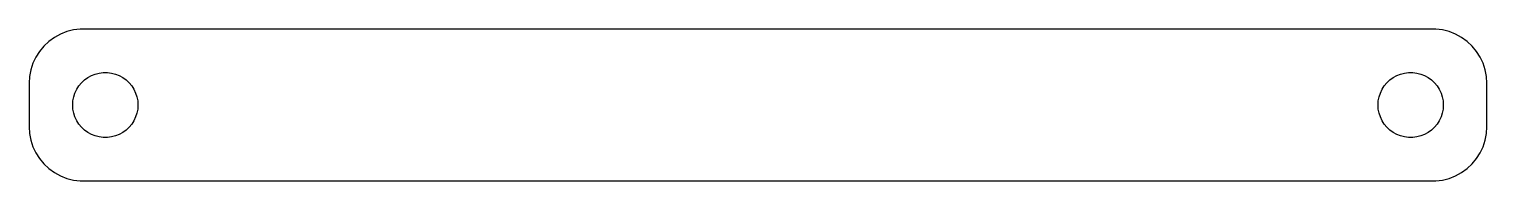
# Model space of a CAD drawing. Header units: metres. Extents: x -67 to 67, y -7 to 7.
import ezdxf

# ---------------------------------------------------------------- set-up
doc = ezdxf.new("R2010")
doc.units = ezdxf.units.M

msp = doc.modelspace()

# ---------------------------------------------------------------- linework, layer by layer
for p, q in [((-63.5451, 6.75528), (-64.1289, 6.52412)), ((-62.9369, 6.91142), (-63.5451, 6.75528)), ((-62.3139, 6.99013), (-62.9369, 6.91142)), ((62.3139, 6.99013), (-62.3139, 6.99013)), ((62.9369, 6.91142), (62.3139, 6.99013)), ((63.5451, 6.75528), (62.9369, 6.91142)), ((64.1289, 6.52412), (63.5451, 6.75528)), ((-65.6448, 5.42273), (-66.0451, 4.93892)), ((-65.1871, 5.85255), (-65.6448, 5.42273)), ((-64.6791, 6.22163), (-65.1871, 5.85255)), ((-64.1289, 6.52412), (-64.6791, 6.22163)), ((64.6791, 6.22163), (64.1289, 6.52412)), ((65.1871, 5.85255), (64.6791, 6.22163)), ((65.6448, 5.42273), (65.1871, 5.85255)), ((66.0451, 4.93892), (65.6448, 5.42273)), ((-66.3815, 4.40877), (-66.6489, 3.84062)), ((-66.0451, 4.93892), (-66.3815, 4.40877)), ((66.3815, 4.40877), (66.0451, 4.93892)), ((66.6489, 3.84062), (66.3815, 4.40877)), ((-66.8429, 3.24344), (-66.9606, 2.62666)), ((-66.6489, 3.84062), (-66.8429, 3.24344)), ((-61.6075, 2.53297), (-61.2773, 2.71448)), ((-61.2773, 2.71448), (-60.927, 2.85316)), ((-60.927, 2.85316), (-60.5621, 2.94685)), ((-60.5621, 2.94685), (-60.1884, 2.99408)), ((-60.1884, 2.99408), (-59.8116, 2.99408)), ((-59.8116, 2.99408), (-59.4379, 2.94685)), ((-59.4379, 2.94685), (-59.0729, 2.85316)), ((-59.0729, 2.85316), (-58.7227, 2.71448)), ((-58.7227, 2.71448), (-58.3925, 2.53297)), ((58.3925, 2.53297), (58.7227, 2.71448)), ((58.7227, 2.71448), (59.0729, 2.85316)), ((59.0729, 2.85316), (59.4379, 2.94685)), ((59.4379, 2.94685), (59.8116, 2.99408)), ((59.8116, 2.99408), (60.1884, 2.99408)), ((60.1884, 2.99408), (60.5621, 2.94685)), ((60.5621, 2.94685), (60.927, 2.85316)), ((60.927, 2.85316), (61.2773, 2.71448)), ((61.2773, 2.71448), (61.6075, 2.53297)), ((66.8429, 3.24344), (66.6489, 3.84062)), ((66.9606, 2.62666), (66.8429, 3.24344)), ((-66.9606, 2.62666), (-67, 2)), ((-67, 2), (-67, -2)), ((-62.7893, 1.10437), (-62.6289, 1.44525)), ((-62.6289, 1.44525), (-62.427, 1.76335)), ((-62.427, 1.76335), (-62.1869, 2.05363)), ((-62.1869, 2.05363), (-61.9123, 2.31154)), ((-61.9123, 2.31154), (-61.6075, 2.53297)), ((-58.3925, 2.53297), (-58.0877, 2.31154)), ((-58.0877, 2.31154), (-57.8131, 2.05363)), ((-57.8131, 2.05363), (-57.5729, 1.76335)), ((-57.5729, 1.76335), (-57.3711, 1.44525)), ((-57.3711, 1.44525), (-57.2107, 1.10437)), ((57.2107, 1.10437), (57.3711, 1.44525)), ((57.3711, 1.44525), (57.5729, 1.76335)), ((57.5729, 1.76335), (57.8131, 2.05363)), ((57.8131, 2.05363), (58.0877, 2.31154)), ((58.0877, 2.31154), (58.3925, 2.53297)), ((61.6075, 2.53297), (61.9123, 2.31154)), ((61.9123, 2.31154), (62.1869, 2.05363)), ((62.1869, 2.05363), (62.427, 1.76335)), ((62.427, 1.76335), (62.6289, 1.44525)), ((62.6289, 1.44525), (62.7893, 1.10437)), ((67, 2), (66.9606, 2.62666)), ((67, -2), (67, 2)), ((-63, 0), (-62.9763, 0.375992)), ((-62.9763, -0.375992), (-63, 0)), ((-62.9763, 0.375992), (-62.9057, 0.746063)), ((-62.9057, 0.746063), (-62.7893, 1.10437)), ((-57.2107, 1.10437), (-57.0942, 0.746063)), ((-57.0942, 0.746063), (-57.0237, 0.375992)), ((-57.0237, 0.375992), (-57, 0)), ((-57, 0), (-57.0237, -0.375992)), ((57, 0), (57.0237, 0.375992)), ((57.0237, -0.375992), (57, 0)), ((57.0237, 0.375992), (57.0942, 0.746063)), ((57.0942, 0.746063), (57.2107, 1.10437)), ((62.7893, 1.10437), (62.9057, 0.746063)), ((62.9057, 0.746063), (62.9763, 0.375992)), ((62.9763, 0.375992), (63, 0)), ((63, 0), (62.9763, -0.375992)), ((-62.9057, -0.746063), (-62.9763, -0.375992)), ((-62.7893, -1.10437), (-62.9057, -0.746063)), ((-62.6289, -1.44525), (-62.7893, -1.10437)), ((-57.2107, -1.10437), (-57.3711, -1.44525)), ((-57.0942, -0.746063), (-57.2107, -1.10437)), ((-57.0237, -0.375992), (-57.0942, -0.746063)), ((57.0942, -0.746063), (57.0237, -0.375992)), ((57.2107, -1.10437), (57.0942, -0.746063)), ((57.3711, -1.44525), (57.2107, -1.10437)), ((62.7893, -1.10437), (62.6289, -1.44525)), ((62.9057, -0.746063), (62.7893, -1.10437)), ((62.9763, -0.375992), (62.9057, -0.746063)), ((-67, -2), (-66.9606, -2.62666)), ((-66.9606, -2.62666), (-66.8429, -3.24344)), ((-62.427, -1.76335), (-62.6289, -1.44525)), ((-62.1869, -2.05363), (-62.427, -1.76335)), ((-61.9123, -2.31154), (-62.1869, -2.05363)), ((-61.6075, -2.53297), (-61.9123, -2.31154)), ((-61.2773, -2.71448), (-61.6075, -2.53297)), ((-58.3925, -2.53297), (-58.7227, -2.71448)), ((-58.0877, -2.31154), (-58.3925, -2.53297)), ((-57.8131, -2.05363), (-58.0877, -2.31154)), ((-57.5729, -1.76335), (-57.8131, -2.05363)), ((-57.3711, -1.44525), (-57.5729, -1.76335)), ((57.5729, -1.76335), (57.3711, -1.44525)), ((57.8131, -2.05363), (57.5729, -1.76335)), ((58.0877, -2.31154), (57.8131, -2.05363)), ((58.3925, -2.53297), (58.0877, -2.31154)), ((58.7227, -2.71448), (58.3925, -2.53297)), ((61.6075, -2.53297), (61.2773, -2.71448)), ((61.9123, -2.31154), (61.6075, -2.53297)), ((62.1869, -2.05363), (61.9123, -2.31154)), ((62.427, -1.76335), (62.1869, -2.05363)), ((62.6289, -1.44525), (62.427, -1.76335)), ((66.8429, -3.24344), (66.9606, -2.62666)), ((66.9606, -2.62666), (67, -2)), ((-66.8429, -3.24344), (-66.6489, -3.84062)), ((-66.6489, -3.84062), (-66.3815, -4.40877)), ((-60.927, -2.85316), (-61.2773, -2.71448)), ((-60.5621, -2.94685), (-60.927, -2.85316)), ((-60.1884, -2.99408), (-60.5621, -2.94685)), ((-59.8116, -2.99408), (-60.1884, -2.99408)), ((-59.4379, -2.94685), (-59.8116, -2.99408)), ((-59.0729, -2.85316), (-59.4379, -2.94685)), ((-58.7227, -2.71448), (-59.0729, -2.85316)), ((59.0729, -2.85316), (58.7227, -2.71448)), ((59.4379, -2.94685), (59.0729, -2.85316)), ((59.8116, -2.99408), (59.4379, -2.94685)), ((60.1884, -2.99408), (59.8116, -2.99408)), ((60.5621, -2.94685), (60.1884, -2.99408)), ((60.927, -2.85316), (60.5621, -2.94685)), ((61.2773, -2.71448), (60.927, -2.85316)), ((66.3815, -4.40877), (66.6489, -3.84062)), ((66.6489, -3.84062), (66.8429, -3.24344)), ((-66.3815, -4.40877), (-66.0451, -4.93892)), ((-66.0451, -4.93892), (-65.6448, -5.42273)), ((65.6448, -5.42273), (66.0451, -4.93892)), ((66.0451, -4.93892), (66.3815, -4.40877)), ((-65.6448, -5.42273), (-65.1871, -5.85255)), ((-65.1871, -5.85255), (-64.6791, -6.22163)), ((-64.6791, -6.22163), (-64.1289, -6.52412)), ((-64.1289, -6.52412), (-63.5451, -6.75528)), ((63.5451, -6.75528), (64.1289, -6.52412)), ((64.1289, -6.52412), (64.6791, -6.22163)), ((64.6791, -6.22163), (65.1871, -5.85255)), ((65.1871, -5.85255), (65.6448, -5.42273)), ((-63.5451, -6.75528), (-62.9369, -6.91142)), ((-62.9369, -6.91142), (-62.3139, -6.99013)), ((-62.3139, -6.99013), (62.3139, -6.99013)), ((62.3139, -6.99013), (62.9369, -6.91142)), ((62.9369, -6.91142), (63.5451, -6.75528))]:
    msp.add_line(p, q)

doc.saveas('drawing.dxf')
